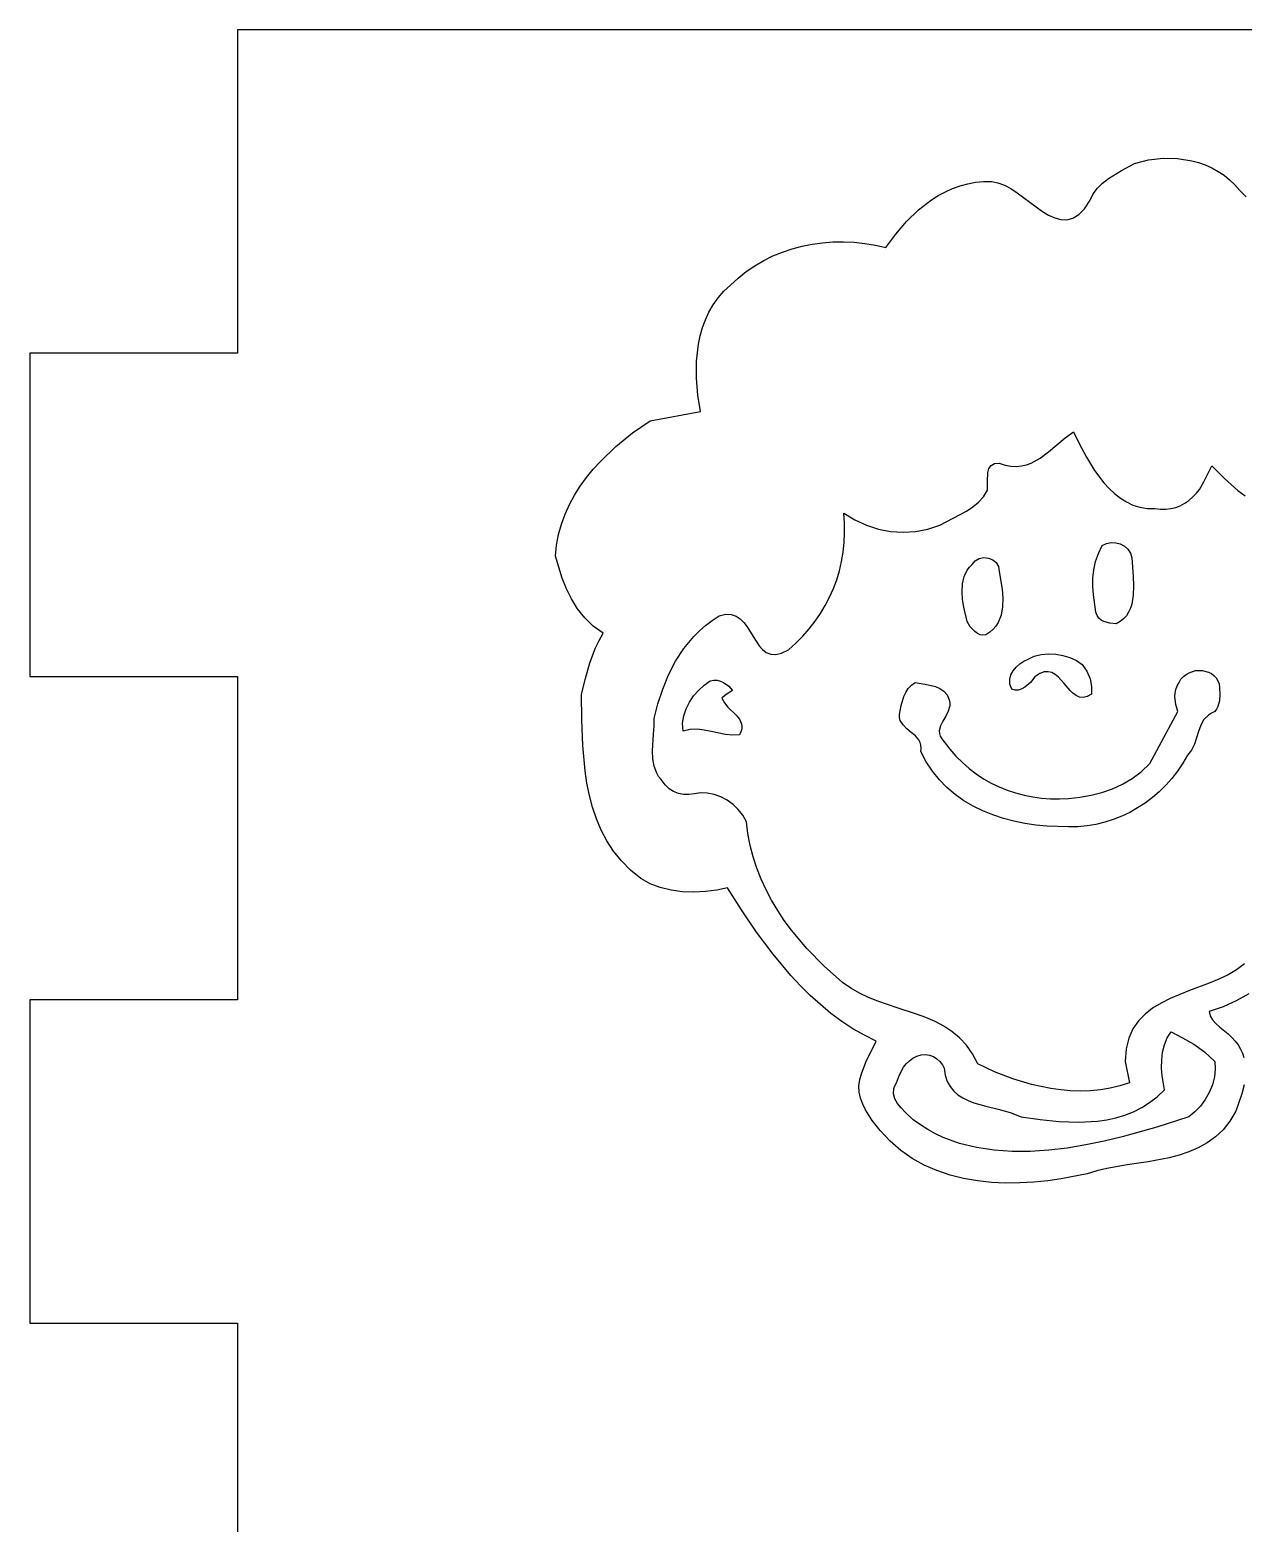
# Model space of a CAD drawing. Extents: x 1222 to 3994, y 2320 to 3800.
# Drawn here: x 2223.27 to 2258.31, y 3437.06 to 3480.16 of the extents above; entities that cross this region are included whole.
import ezdxf

# ---------------------------------------------------------------- set-up
doc = ezdxf.new("R2010")
doc.units = 0
doc.layers.add('____________', color=18, linetype='CONTINUOUS')
doc.layers.add('layer_1', color=250, linetype='CONTINUOUS')

msp = doc.modelspace()

# ---------------------------------------------------------------- linework, layer by layer
at = {"layer": '____________'}
msp.add_lwpolyline([(2297.265, 3480.161), (2229.265, 3480.161), (2229.265, 3470.827), (2223.265, 3470.827), (2223.265, 3461.494), (2229.265, 3461.494), (2229.265, 3452.161), (2223.265, 3452.161), (2223.265, 3442.827), (2229.265, 3442.827), (2229.265, 3433.494)], dxfattribs=at)
at = {"layer": 'layer_1'}
for points in [[(2258.335, 3449.71), (2258.271, 3449.447), (2258.096, 3448.944), (2257.923, 3448.656), (2257.725, 3448.411), (2257.505, 3448.204), (2257.265, 3448.032), (2257.009, 3447.89), (2256.739, 3447.774), (2256.457, 3447.68), (2256.166, 3447.604), (2255.566, 3447.488), (2254.959, 3447.394), (2254.366, 3447.289), (2254.08, 3447.221), (2253.806, 3447.138), (2253.055, 3446.99), (2252.662, 3446.935), (2252.261, 3446.896), (2251.855, 3446.874), (2251.446, 3446.872), (2251.038, 3446.892), (2250.632, 3446.936), (2250.232, 3447.006), (2249.841, 3447.104), (2249.461, 3447.232), (2249.095, 3447.392), (2248.746, 3447.586), (2248.416, 3447.816), (2248.109, 3448.084), (2247.826, 3448.393), (2247.593, 3448.682), (2247.395, 3448.988), (2247.318, 3449.151), (2247.258, 3449.32), (2247.22, 3449.497), (2247.205, 3449.683), (2247.235, 3449.857), (2247.281, 3450.029), (2247.411, 3450.361), (2247.709, 3450.972), (2247.367, 3451.137), (2247.034, 3451.326), (2246.712, 3451.538), (2246.399, 3451.771), (2246.096, 3452.022), (2245.803, 3452.289), (2245.52, 3452.57), (2245.246, 3452.864), (2244.73, 3453.479), (2244.253, 3454.116), (2243.816, 3454.759), (2243.418, 3455.392), (2243.104, 3455.326), (2242.777, 3455.284), (2242.445, 3455.269), (2242.113, 3455.282), (2241.787, 3455.326), (2241.474, 3455.402), (2241.179, 3455.514), (2240.909, 3455.662), (2240.611, 3455.908), (2240.35, 3456.173), (2240.123, 3456.455), (2239.929, 3456.752), (2239.764, 3457.062), (2239.627, 3457.385), (2239.514, 3457.719), (2239.424, 3458.063), (2239.353, 3458.415), (2239.299, 3458.773), (2239.233, 3459.505), (2239.206, 3460.245), (2239.198, 3460.984), (2239.31, 3461.436), (2239.44, 3461.885), (2239.604, 3462.324), (2239.704, 3462.537), (2239.819, 3462.743), (2239.535, 3462.952), (2239.292, 3463.19), (2239.086, 3463.452), (2238.913, 3463.733), (2238.767, 3464.03), (2238.643, 3464.338), (2238.539, 3464.653), (2238.447, 3464.97), (2238.479, 3465.286), (2238.537, 3465.593), (2238.619, 3465.89), (2238.724, 3466.178), (2238.85, 3466.457), (2238.996, 3466.726), (2239.159, 3466.985), (2239.339, 3467.235), (2239.534, 3467.475), (2239.742, 3467.705), (2240.191, 3468.135), (2240.674, 3468.525), (2241.179, 3468.874), (2242.633, 3469.144), (2242.56, 3469.618), (2242.521, 3470.107), (2242.523, 3470.602), (2242.577, 3471.092), (2242.626, 3471.331), (2242.692, 3471.566), (2242.775, 3471.794), (2242.878, 3472.014), (2243, 3472.225), (2243.144, 3472.426), (2243.31, 3472.614), (2243.5, 3472.79), (2243.723, 3472.997), (2243.957, 3473.184), (2244.203, 3473.353), (2244.459, 3473.503), (2244.724, 3473.635), (2244.998, 3473.748), (2245.279, 3473.842), (2245.567, 3473.919), (2245.86, 3473.977), (2246.158, 3474.017), (2246.459, 3474.038), (2246.764, 3474.042), (2247.07, 3474.028), (2247.377, 3473.997), (2247.684, 3473.947), (2247.991, 3473.88), (2248.271, 3474.268), (2248.585, 3474.632), (2248.931, 3474.963), (2249.306, 3475.251), (2249.503, 3475.376), (2249.706, 3475.487), (2249.916, 3475.582), (2250.13, 3475.66), (2250.351, 3475.72), (2250.576, 3475.761), (2250.805, 3475.781), (2251.039, 3475.78), (2251.224, 3475.747), (2251.41, 3475.677), (2251.595, 3475.577), (2251.78, 3475.457), (2252.147, 3475.183), (2252.51, 3474.92), (2252.689, 3474.812), (2252.867, 3474.731), (2253.043, 3474.684), (2253.216, 3474.679), (2253.388, 3474.724), (2253.557, 3474.827), (2253.724, 3474.997), (2253.888, 3475.24), (2253.978, 3475.426), (2254.101, 3475.592), (2254.249, 3475.739), (2254.418, 3475.872), (2254.789, 3476.103), (2255.165, 3476.307), (2255.577, 3476.408), (2255.995, 3476.455), (2256.412, 3476.448), (2256.821, 3476.383), (2257.019, 3476.329), (2257.213, 3476.26), (2257.401, 3476.176), (2257.581, 3476.077), (2257.754, 3475.962), (2257.917, 3475.831), (2258.071, 3475.685), (2258.214, 3475.522), (2258.39, 3475.344)], [(2258.343, 3453.2), (2258.117, 3453.032), (2257.869, 3452.886), (2257.604, 3452.758), (2257.327, 3452.642), (2256.757, 3452.426), (2256.199, 3452.199), (2255.937, 3452.069), (2255.693, 3451.922), (2255.473, 3451.751), (2255.281, 3451.553), (2255.122, 3451.323), (2255.002, 3451.055), (2254.925, 3450.744), (2254.896, 3450.386), (2255.025, 3449.765), (2254.748, 3449.677), (2254.467, 3449.611), (2254.184, 3449.565), (2253.898, 3449.538), (2253.612, 3449.529), (2253.325, 3449.537), (2253.039, 3449.561), (2252.755, 3449.599), (2252.194, 3449.717), (2251.65, 3449.881), (2251.13, 3450.083), (2250.64, 3450.316), (2250.49, 3450.605), (2250.313, 3450.854), (2250.114, 3451.066), (2249.895, 3451.247), (2249.658, 3451.402), (2249.407, 3451.534), (2249.144, 3451.649), (2248.873, 3451.75), (2248.316, 3451.934), (2247.759, 3452.122), (2247.488, 3452.229), (2247.225, 3452.352), (2246.973, 3452.494), (2246.736, 3452.66), (2246.203, 3453.134), (2245.708, 3453.64), (2245.259, 3454.176), (2245.054, 3454.455), (2244.863, 3454.743), (2244.687, 3455.037), (2244.527, 3455.339), (2244.384, 3455.649), (2244.259, 3455.965), (2244.153, 3456.289), (2244.067, 3456.62), (2244.001, 3456.958), (2243.958, 3457.303), (2243.855, 3457.489), (2243.725, 3457.656), (2243.573, 3457.802), (2243.403, 3457.924), (2243.22, 3458.021), (2243.027, 3458.09), (2242.83, 3458.129), (2242.633, 3458.135), (2242.46, 3458.104), (2242.297, 3458.089), (2242.142, 3458.093), (2241.996, 3458.12), (2241.859, 3458.172), (2241.73, 3458.255), (2241.609, 3458.37), (2241.496, 3458.522), (2241.426, 3458.608), (2241.37, 3458.701), (2241.294, 3458.902), (2241.257, 3459.121), (2241.249, 3459.353), (2241.277, 3459.827), (2241.293, 3460.06), (2241.296, 3460.281), (2241.406, 3460.707), (2241.542, 3461.128), (2241.708, 3461.539), (2241.911, 3461.934), (2242.153, 3462.307), (2242.441, 3462.654), (2242.604, 3462.816), (2242.779, 3462.969), (2242.968, 3463.113), (2243.172, 3463.247), (2243.362, 3463.29), (2243.524, 3463.284), (2243.664, 3463.237), (2243.784, 3463.157), (2243.89, 3463.05), (2243.984, 3462.924), (2244.154, 3462.645), (2244.327, 3462.381), (2244.425, 3462.272), (2244.534, 3462.189), (2244.661, 3462.139), (2244.807, 3462.129), (2244.978, 3462.168), (2245.177, 3462.262), (2245.389, 3462.457), (2245.588, 3462.66), (2245.772, 3462.87), (2245.942, 3463.089), (2246.097, 3463.315), (2246.237, 3463.549), (2246.363, 3463.789), (2246.473, 3464.036), (2246.567, 3464.289), (2246.646, 3464.548), (2246.708, 3464.813), (2246.754, 3465.084), (2246.784, 3465.359), (2246.797, 3465.639), (2246.793, 3465.924), (2246.771, 3466.213), (2247.091, 3466.014), (2247.425, 3465.859), (2247.771, 3465.748), (2248.124, 3465.683), (2248.483, 3465.661), (2248.842, 3465.684), (2249.199, 3465.751), (2249.55, 3465.861), (2249.928, 3466.067), (2250.316, 3466.271), (2250.498, 3466.388), (2250.664, 3466.523), (2250.807, 3466.681), (2250.921, 3466.87), (2250.92, 3467.128), (2250.933, 3467.387), (2250.966, 3467.498), (2251.026, 3467.584), (2251.122, 3467.639), (2251.261, 3467.655), (2251.434, 3467.596), (2251.598, 3467.565), (2251.754, 3467.557), (2251.903, 3467.572), (2252.045, 3467.606), (2252.182, 3467.657), (2252.441, 3467.8), (2252.687, 3467.981), (2252.925, 3468.181), (2253.164, 3468.38), (2253.407, 3468.558), (2253.577, 3468.201), (2253.779, 3467.822), (2254.014, 3467.443), (2254.284, 3467.086), (2254.433, 3466.923), (2254.592, 3466.775), (2254.76, 3466.644), (2254.937, 3466.532), (2255.125, 3466.444), (2255.324, 3466.38), (2255.532, 3466.346), (2255.752, 3466.342), (2255.752, 3466.342), (2255.915, 3466.325), (2256.07, 3466.324), (2256.217, 3466.341), (2256.358, 3466.375), (2256.491, 3466.426), (2256.618, 3466.495), (2256.739, 3466.58), (2256.854, 3466.682), (2256.957, 3466.783), (2257.042, 3466.889), (2257.175, 3467.115), (2257.285, 3467.347), (2257.405, 3467.573), (2257.768, 3467.206), (2258.157, 3466.86), (2258.364, 3466.709)], [(2258.471, 3452.335), (2258.109, 3452.131), (2257.727, 3451.961), (2257.323, 3451.828), (2257.355, 3451.701), (2257.422, 3451.584), (2257.517, 3451.476), (2257.629, 3451.374), (2257.869, 3451.177), (2257.98, 3451.077), (2258.073, 3450.972), (2258.161, 3450.859), (2258.233, 3450.741), (2258.289, 3450.62), (2258.33, 3450.495)]]:
    msp.add_lwpolyline(points, dxfattribs=at)
for points in [[(2255.095, 3464.923), (2255.131, 3464.393), (2255.142, 3464.114), (2255.132, 3463.84), (2255.088, 3463.582), (2255.051, 3463.463), (2255, 3463.351), (2254.935, 3463.249), (2254.854, 3463.158), (2254.755, 3463.078), (2254.638, 3463.013), (2254.459, 3463.034), (2254.287, 3463.082), (2254.21, 3463.124), (2254.143, 3463.181), (2254.09, 3463.256), (2254.052, 3463.352), (2253.981, 3463.85), (2253.966, 3464.095), (2253.968, 3464.336), (2253.993, 3464.574), (2254.044, 3464.81), (2254.125, 3465.044), (2254.239, 3465.275), (2254.363, 3465.333), (2254.495, 3465.359), (2254.629, 3465.354), (2254.758, 3465.32), (2254.876, 3465.258), (2254.976, 3465.17), (2255.051, 3465.058), (2255.095, 3464.923)], [(2251.261, 3464.525), (2251.343, 3464.014), (2251.365, 3463.757), (2251.361, 3463.507), (2251.32, 3463.269), (2251.232, 3463.051), (2251.167, 3462.951), (2251.087, 3462.858), (2250.99, 3462.773), (2250.875, 3462.696), (2250.793, 3462.684), (2250.711, 3462.699), (2250.631, 3462.735), (2250.555, 3462.789), (2250.424, 3462.929), (2250.335, 3463.083), (2250.239, 3463.492), (2250.204, 3463.718), (2250.188, 3463.946), (2250.199, 3464.169), (2250.246, 3464.379), (2250.335, 3464.567), (2250.399, 3464.65), (2250.476, 3464.724), (2250.568, 3464.836), (2250.686, 3464.903), (2250.818, 3464.928), (2250.951, 3464.914), (2251.074, 3464.864), (2251.175, 3464.781), (2251.241, 3464.667), (2251.261, 3464.525)], [(2253.653, 3461.84), (2253.792, 3461.646), (2253.885, 3461.431), (2253.929, 3461.206), (2253.923, 3460.984), (2253.797, 3460.916), (2253.683, 3460.891), (2253.578, 3460.902), (2253.482, 3460.944), (2253.392, 3461.011), (2253.306, 3461.094), (2253.141, 3461.289), (2252.972, 3461.477), (2252.881, 3461.553), (2252.783, 3461.607), (2252.678, 3461.634), (2252.562, 3461.628), (2252.435, 3461.582), (2252.293, 3461.488), (2252.164, 3461.325), (2252.005, 3461.184), (2251.917, 3461.134), (2251.823, 3461.104), (2251.726, 3461.1), (2251.625, 3461.125), (2251.571, 3461.274), (2251.564, 3461.415), (2251.597, 3461.544), (2251.663, 3461.663), (2251.753, 3461.768), (2251.86, 3461.859), (2251.976, 3461.934), (2252.094, 3461.993), (2252.275, 3462.078), (2252.473, 3462.131), (2252.681, 3462.152), (2252.893, 3462.143), (2253.103, 3462.105), (2253.303, 3462.042), (2253.489, 3461.953), (2253.653, 3461.84)], [(2243.559, 3461.09), (2243.407, 3460.992), (2243.329, 3460.939), (2243.254, 3460.867), (2243.325, 3460.734), (2243.428, 3460.612), (2243.664, 3460.381), (2243.761, 3460.26), (2243.821, 3460.129), (2243.831, 3460.057), (2243.826, 3459.981), (2243.802, 3459.9), (2243.758, 3459.812), (2243.556, 3459.8), (2243.352, 3459.821), (2242.943, 3459.908), (2242.738, 3459.95), (2242.534, 3459.974), (2242.331, 3459.967), (2242.129, 3459.917), (2242.119, 3460.146), (2242.15, 3460.362), (2242.216, 3460.566), (2242.312, 3460.756), (2242.435, 3460.933), (2242.579, 3461.094), (2242.74, 3461.241), (2242.914, 3461.371), (2243.016, 3461.389), (2243.114, 3461.385), (2243.209, 3461.362), (2243.297, 3461.324), (2243.449, 3461.216), (2243.559, 3461.09)], [(2257.627, 3461.172), (2257.636, 3460.98), (2257.624, 3460.796), (2257.579, 3460.626), (2257.539, 3460.55), (2257.487, 3460.48), (2257.388, 3460.437), (2257.304, 3460.383), (2257.175, 3460.25), (2257.085, 3460.089), (2257.02, 3459.911), (2256.902, 3459.543), (2256.819, 3459.373), (2256.701, 3459.226), (2256.563, 3458.99), (2256.412, 3458.766), (2256.247, 3458.554), (2256.071, 3458.356), (2255.883, 3458.17), (2255.685, 3457.999), (2255.476, 3457.842), (2255.259, 3457.7), (2255.032, 3457.573), (2254.798, 3457.462), (2254.557, 3457.367), (2254.309, 3457.288), (2254.055, 3457.227), (2253.797, 3457.183), (2253.533, 3457.158), (2253.266, 3457.151), (2252.633, 3457.173), (2252.315, 3457.205), (2252, 3457.253), (2251.688, 3457.317), (2251.381, 3457.398), (2251.081, 3457.497), (2250.791, 3457.615), (2250.511, 3457.753), (2250.244, 3457.91), (2249.99, 3458.089), (2249.753, 3458.29), (2249.533, 3458.514), (2249.333, 3458.762), (2249.155, 3459.034), (2248.999, 3459.331), (2249.008, 3459.43), (2249, 3459.517), (2248.977, 3459.594), (2248.942, 3459.662), (2248.842, 3459.78), (2248.72, 3459.883), (2248.595, 3459.984), (2248.483, 3460.095), (2248.405, 3460.229), (2248.383, 3460.308), (2248.377, 3460.398), (2248.432, 3460.658), (2248.511, 3460.914), (2248.566, 3461.034), (2248.636, 3461.144), (2248.725, 3461.242), (2248.835, 3461.324), (2249.124, 3461.272), (2249.417, 3461.205), (2249.55, 3461.15), (2249.666, 3461.072), (2249.758, 3460.964), (2249.819, 3460.82), (2249.834, 3460.733), (2249.831, 3460.651), (2249.789, 3460.495), (2249.715, 3460.35), (2249.631, 3460.21), (2249.562, 3460.07), (2249.53, 3459.927), (2249.535, 3459.853), (2249.557, 3459.776), (2249.6, 3459.696), (2249.667, 3459.613), (2249.834, 3459.397), (2250.011, 3459.197), (2250.198, 3459.011), (2250.394, 3458.841), (2250.599, 3458.685), (2250.812, 3458.545), (2251.032, 3458.419), (2251.259, 3458.309), (2251.493, 3458.213), (2251.732, 3458.133), (2251.978, 3458.068), (2252.228, 3458.018), (2252.482, 3457.984), (2252.74, 3457.964), (2253.002, 3457.96), (2253.266, 3457.971), (2253.593, 3458.014), (2253.914, 3458.072), (2254.227, 3458.151), (2254.53, 3458.254), (2254.822, 3458.384), (2255.1, 3458.546), (2255.364, 3458.743), (2255.611, 3458.98), (2256.42, 3460.48), (2256.361, 3460.69), (2256.336, 3460.906), (2256.342, 3461.014), (2256.362, 3461.12), (2256.399, 3461.224), (2256.455, 3461.324), (2256.511, 3461.415), (2256.579, 3461.492), (2256.657, 3461.555), (2256.743, 3461.605), (2256.929, 3461.664), (2257.122, 3461.67), (2257.305, 3461.624), (2257.388, 3461.581), (2257.462, 3461.525), (2257.525, 3461.456), (2257.575, 3461.374), (2257.61, 3461.279), (2257.627, 3461.172)], [(2257.487, 3450.386), (2257.502, 3450.161), (2257.478, 3449.934), (2257.419, 3449.709), (2257.329, 3449.491), (2257.212, 3449.284), (2257.072, 3449.094), (2256.912, 3448.924), (2256.736, 3448.78), (2255.81, 3448.485), (2254.809, 3448.204), (2254.289, 3448.08), (2253.761, 3447.972), (2253.227, 3447.884), (2252.693, 3447.821), (2252.16, 3447.786), (2251.633, 3447.784), (2251.115, 3447.82), (2250.609, 3447.896), (2250.118, 3448.018), (2249.647, 3448.189), (2249.42, 3448.295), (2249.199, 3448.415), (2248.984, 3448.549), (2248.776, 3448.698), (2248.549, 3448.921), (2248.432, 3449.043), (2248.328, 3449.171), (2248.251, 3449.307), (2248.211, 3449.451), (2248.222, 3449.603), (2248.25, 3449.683), (2248.295, 3449.765), (2248.378, 3449.995), (2248.5, 3450.213), (2248.577, 3450.312), (2248.666, 3450.401), (2248.768, 3450.477), (2248.882, 3450.538), (2249.006, 3450.578), (2249.13, 3450.586), (2249.249, 3450.566), (2249.362, 3450.523), (2249.463, 3450.459), (2249.55, 3450.379), (2249.619, 3450.287), (2249.667, 3450.187), (2249.7, 3449.982), (2249.759, 3449.805), (2249.842, 3449.655), (2249.947, 3449.527), (2250.07, 3449.42), (2250.21, 3449.33), (2250.363, 3449.255), (2250.526, 3449.191), (2250.874, 3449.089), (2251.232, 3449.002), (2251.58, 3448.906), (2251.895, 3448.78), (2252.441, 3448.703), (2252.996, 3448.648), (2253.552, 3448.63), (2254.1, 3448.662), (2254.368, 3448.701), (2254.631, 3448.758), (2254.887, 3448.834), (2255.135, 3448.931), (2255.376, 3449.051), (2255.606, 3449.195), (2255.825, 3449.366), (2256.033, 3449.565), (2255.966, 3449.972), (2255.951, 3450.195), (2255.955, 3450.423), (2255.981, 3450.648), (2256.033, 3450.864), (2256.116, 3451.064), (2256.232, 3451.242), (2256.559, 3451.069), (2256.882, 3450.88), (2257.193, 3450.657), (2257.487, 3450.386)]]:
    msp.add_lwpolyline(points, close=True, dxfattribs=at)

doc.saveas('drawing.dxf')
